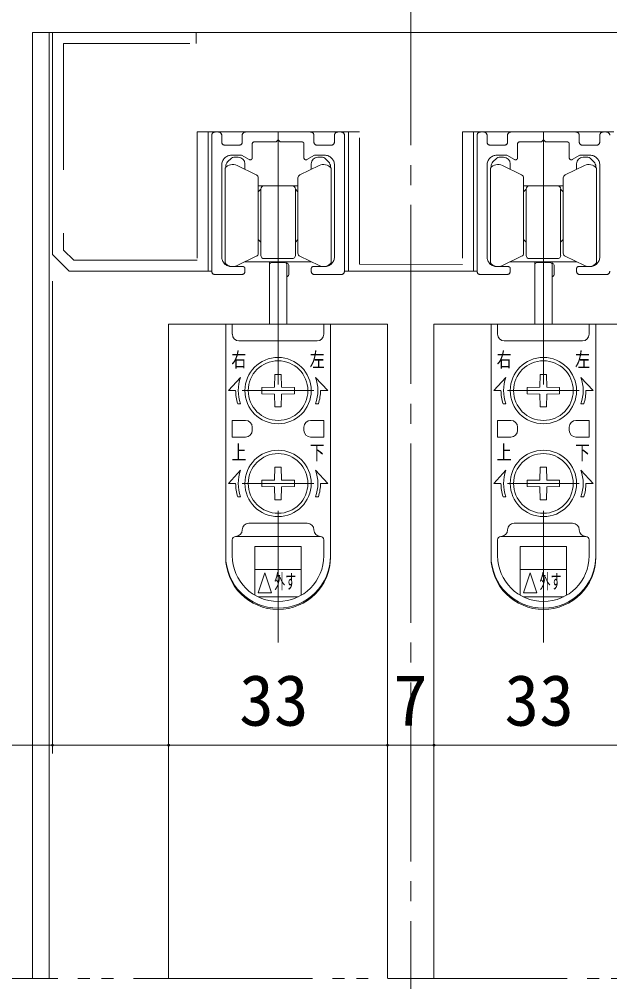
# Model space of a CAD drawing. Units: millimetres on the paper, enlarged 10 times, with parts at other scales. Extents: x -1985 to 2015, y -1370 to 1400.
# Drawn here: x -966.7 to -670, y 590.1 to 1073.9 of the extents above; entities that cross this region are included whole.
import ezdxf
from ezdxf.enums import TextEntityAlignment as Align

# ---------------------------------------------------------------- set-up
doc = ezdxf.new("R2010")
doc.units = ezdxf.units.MM
doc.header["$LTSCALE"] = 10
for name, pattern in [('CHAIN2', [12, 9, -1, 1, -1]), ('DOUBLE_CHAIN2', [12.8, 9, -1, 0.6, -0.6, 0.6, -1]), ('USER1', [19.05, 12.7, -6.35]), ('USER2', [9.525, 6.35, -3.175]), ('USER3', [31.75, 15.875, -3.175, 3.175, -3.175, 3.175, -3.175])]:
    doc.linetypes.add(name, pattern=pattern)
doc.layers.add('2-0_18', color=4, linetype='Continuous', lineweight=9)
doc.layers.add('2-1', color=7, linetype='Continuous', lineweight=20)
doc.styles.add('ＭＳ ゴシック', font='')
doc.styles.get('ＭＳ ゴシック').set_extended_font_data('MS Gothic')

msp = doc.modelspace()

# ---------------------------------------------------------------- linework, layer by layer
at = {"layer": '2-0_18', "linetype": 'CHAIN2'}
msp.add_line((-770, 1100.58), (-770, 50.09), dxfattribs=at)
at = {"layer": '2-0_18', "color": 7, "linetype": 'DOUBLE_CHAIN2', "lineweight": 20}
msp.add_line((-563.33, 591.76), (-976.67, 591.76), dxfattribs=at)
at = {"layer": '2-1'}
for p, q in [((-960, 1067.24), (-960, 591.76)), ((-960, 1067.24), (-580, 1067.24)), ((-951.67, 1067.24), (-951.67, 591.76)), ((-950, 1067.24), (-950, 955.58)), ((-877.78, 1061.69), (-877.78, 1067.24)), ((-871.8, 947.24), (-871.8, 1017.24)), ((-871.8, 1017.24), (-801.31, 1017.24)), ((-801.31, 1017.24), (-801.31, 947.24)), ((-795.76, 1017.24), (-801.31, 1017.24)), ((-738.47, 947.24), (-738.47, 1017.24)), ((-738.47, 1017.24), (-667.98, 1017.24)), ((-941.67, 947.24), (-950, 955.58)), ((-941.67, 947.24), (-869.99, 947.24)), ((-803.32, 947.24), (-736.66, 947.24)), ((-891.67, 920.58), (-891.67, 591.76)), ((-781.67, 920.58), (-891.67, 920.58)), ((-862.99, 920.58), (-862.99, 804.24)), ((-862.99, 920.58), (-810.32, 920.58)), ((-859.66, 920.58), (-859.66, 915.58)), ((-813.66, 920.58), (-813.66, 915.58)), ((-810.32, 920.58), (-810.32, 804.24)), ((-781.67, 920.58), (-781.67, 591.76)), ((-758.33, 920.58), (-758.33, 591.76)), ((-648.33, 920.58), (-758.33, 920.58)), ((-729.66, 920.58), (-729.66, 804.24)), ((-729.66, 920.58), (-676.99, 920.58)), ((-726.32, 920.58), (-726.32, 915.58)), ((-680.32, 920.58), (-680.32, 915.58)), ((-676.99, 920.58), (-676.99, 804.24)), ((-856.32, 912.24), (-816.99, 912.24)), ((-722.99, 912.24), (-683.66, 912.24)), ((-838.39, 888.98), (-838.28, 895.41)), ((-835.04, 895.41), (-838.28, 895.41)), ((-834.92, 888.98), (-835.04, 895.41)), ((-705.05, 888.98), (-704.94, 895.41)), ((-701.7, 895.41), (-704.94, 895.41)), ((-701.59, 888.98), (-701.7, 895.41)), ((-855.51, 893.91), (-861.66, 887.24)), ((-817.8, 893.91), (-811.66, 887.24)), ((-722.18, 893.91), (-728.32, 887.24)), ((-684.47, 893.91), (-678.32, 887.24)), ((-857.99, 887.24), (-861.66, 887.24)), ((-838.39, 888.98), (-844.82, 888.86)), ((-844.82, 888.86), (-844.82, 885.62)), ((-838.39, 885.51), (-844.82, 885.62)), ((-838.39, 885.51), (-838.28, 879.08)), ((-834.92, 885.51), (-835.04, 879.08)), ((-834.92, 888.98), (-828.49, 888.86)), ((-834.92, 885.51), (-828.49, 885.62)), ((-828.49, 885.62), (-828.49, 888.86)), ((-815.32, 887.24), (-811.66, 887.24)), ((-724.66, 887.24), (-728.32, 887.24)), ((-705.05, 888.98), (-711.49, 888.86)), ((-711.49, 888.86), (-711.49, 885.62)), ((-705.05, 885.51), (-711.49, 885.62)), ((-705.05, 885.51), (-704.94, 879.08)), ((-701.59, 885.51), (-701.7, 879.08)), ((-701.59, 888.98), (-695.16, 888.86)), ((-701.59, 885.51), (-695.16, 885.62)), ((-695.16, 885.62), (-695.16, 888.86)), ((-681.99, 887.24), (-678.32, 887.24)), ((-855.51, 880.58), (-856.92, 880.58)), ((-817.8, 880.58), (-816.39, 880.58)), ((-722.18, 880.58), (-723.59, 880.58)), ((-684.47, 880.58), (-683.06, 880.58)), ((-838.28, 879.08), (-835.04, 879.08)), ((-704.94, 879.08), (-701.7, 879.08)), ((-859.66, 872.24), (-859.66, 863.91)), ((-852.99, 872.24), (-859.66, 872.24)), ((-820.32, 872.24), (-813.66, 872.24)), ((-813.66, 872.24), (-813.66, 863.91)), ((-726.32, 872.24), (-726.32, 863.91)), ((-719.66, 872.24), (-726.32, 872.24)), ((-686.99, 872.24), (-680.32, 872.24)), ((-680.32, 872.24), (-680.32, 863.91)), ((-849.66, 868.91), (-849.66, 867.24)), ((-823.66, 868.91), (-823.66, 867.24)), ((-716.32, 868.91), (-716.32, 867.24)), ((-690.32, 868.91), (-690.32, 867.24)), ((-852.99, 863.91), (-859.66, 863.91)), ((-820.32, 863.91), (-813.66, 863.91)), ((-719.66, 863.91), (-726.32, 863.91)), ((-686.99, 863.91), (-680.32, 863.91)), ((-855.51, 847.24), (-861.66, 840.58)), ((-838.39, 842.31), (-838.28, 848.74)), ((-835.04, 848.74), (-838.28, 848.74)), ((-834.92, 842.31), (-835.04, 848.74)), ((-817.8, 847.24), (-811.66, 840.58)), ((-722.18, 847.24), (-728.32, 840.58)), ((-705.05, 842.31), (-704.94, 848.74)), ((-701.7, 848.74), (-704.94, 848.74)), ((-701.59, 842.31), (-701.7, 848.74)), ((-684.47, 847.24), (-678.32, 840.58)), ((-838.39, 842.31), (-844.82, 842.2)), ((-844.82, 842.2), (-844.82, 838.96)), ((-834.92, 842.31), (-828.49, 842.2)), ((-828.49, 838.96), (-828.49, 842.2)), ((-705.05, 842.31), (-711.49, 842.2)), ((-711.49, 842.2), (-711.49, 838.96)), ((-701.59, 842.31), (-695.16, 842.2)), ((-695.16, 838.96), (-695.16, 842.2)), ((-857.99, 840.58), (-861.66, 840.58)), ((-838.39, 838.85), (-844.82, 838.96)), ((-838.39, 838.85), (-838.28, 832.41)), ((-834.92, 838.85), (-835.04, 832.41)), ((-834.92, 838.85), (-828.49, 838.96)), ((-815.32, 840.58), (-811.66, 840.58)), ((-724.66, 840.58), (-728.32, 840.58)), ((-705.05, 838.85), (-711.49, 838.96)), ((-705.05, 838.85), (-704.94, 832.41)), ((-701.59, 838.85), (-701.7, 832.41)), ((-701.59, 838.85), (-695.16, 838.96)), ((-681.99, 840.58), (-678.32, 840.58)), ((-855.51, 833.91), (-856.92, 833.91)), ((-838.28, 832.41), (-835.04, 832.41)), ((-817.8, 833.91), (-816.39, 833.91)), ((-722.18, 833.91), (-723.59, 833.91)), ((-704.94, 832.41), (-701.7, 832.41)), ((-684.47, 833.91), (-683.06, 833.91)), ((-851.32, 820.58), (-821.99, 820.58)), ((-717.99, 820.58), (-688.66, 820.58)), ((-857.99, 813.91), (-815.32, 813.91)), ((-724.66, 813.91), (-681.99, 813.91)), ((-859.66, 804.24), (-859.66, 812.24)), ((-848.32, 808.91), (-824.99, 808.91)), ((-848.32, 784.42), (-848.32, 808.91)), ((-824.99, 784.42), (-824.99, 808.91)), ((-813.66, 804.24), (-813.66, 812.24)), ((-726.32, 804.24), (-726.32, 812.24)), ((-714.99, 808.91), (-691.66, 808.91)), ((-714.99, 784.42), (-714.99, 808.91)), ((-691.66, 784.42), (-691.66, 808.91)), ((-680.32, 804.24), (-680.32, 812.24)), ((-848.32, 797.24), (-824.99, 797.24)), ((-846.66, 785.58), (-843.32, 795.58)), ((-839.99, 785.58), (-843.32, 795.58)), ((-714.99, 797.24), (-691.66, 797.24)), ((-713.32, 785.58), (-709.99, 795.58)), ((-706.66, 785.58), (-709.99, 795.58)), ((-846.66, 785.58), (-839.99, 785.58)), ((-713.32, 785.58), (-706.66, 785.58)), ((-846.75, 783.58), (-826.56, 783.58)), ((-758.33, 780.27), (-758.33, 704.85)), ((-713.42, 783.58), (-693.23, 783.58)), ((-891.67, 770.43), (-891.67, 704.85))]:
    msp.add_line(p, q, dxfattribs=at)
at = {"layer": '2-1', "linetype": 'USER2'}
for p, q in [((-944.44, 1061.69), (-944.44, 957.88)), ((-944.44, 1061.69), (-877.78, 1061.69)), ((-795.76, 950.82), (-795.76, 1017.24)), ((-939.37, 952.8), (-944.44, 957.88)), ((-939.37, 952.8), (-877.36, 952.8)), ((-795.76, 950.86), (-744.02, 950.71))]:
    msp.add_line(p, q, dxfattribs=at)
at = {"layer": '2-1', "color": 6, "linetype": 'USER3', "lineweight": 18}
for p, q in [((-868.32, 1017.24), (-866.66, 1017.24)), ((-806.66, 1017.24), (-804.99, 1017.24)), ((-734.99, 1017.24), (-733.32, 1017.24)), ((-673.32, 1017.24), (-671.66, 1017.24)), ((-869.99, 947.24), (-869.99, 1015.57)), ((-864.99, 1015.57), (-864.99, 1012.24)), ((-854.66, 1012.24), (-854.66, 1015.57)), ((-849.66, 1004.23), (-849.66, 1011.24)), ((-823.66, 1011.24), (-823.66, 1004.23)), ((-818.66, 1015.57), (-818.66, 1012.24)), ((-808.32, 1012.24), (-808.32, 1015.57)), ((-803.32, 1015.57), (-803.32, 947.24)), ((-736.66, 947.24), (-736.66, 1015.57)), ((-731.66, 1015.57), (-731.66, 1012.24)), ((-721.32, 1012.24), (-721.32, 1015.57)), ((-716.32, 1004.23), (-716.32, 1011.24)), ((-690.32, 1011.24), (-690.32, 1004.23)), ((-685.32, 1015.57), (-685.32, 1012.24)), ((-674.99, 1012.24), (-674.99, 1015.57)), ((-863.32, 1010.57), (-856.32, 1010.57)), ((-816.99, 1010.57), (-809.99, 1010.57)), ((-729.99, 1010.57), (-722.99, 1010.57)), ((-683.66, 1010.57), (-676.66, 1010.57)), ((-864.99, 1000.57), (-864.99, 954.57)), ((-808.32, 954.57), (-808.32, 1000.57)), ((-731.66, 1000.57), (-731.66, 954.57)), ((-674.99, 954.57), (-674.99, 1000.57)), ((-859.99, 949.57), (-854.32, 949.57)), ((-853.32, 948.57), (-853.32, 947.24)), ((-819.99, 947.24), (-819.99, 948.57)), ((-818.99, 949.57), (-813.32, 949.57)), ((-726.66, 949.57), (-720.99, 949.57)), ((-719.99, 948.57), (-719.99, 947.24)), ((-686.66, 947.24), (-686.66, 948.57)), ((-685.66, 949.57), (-679.99, 949.57)), ((-854.99, 945.57), (-868.32, 945.57)), ((-804.99, 945.57), (-818.32, 945.57)), ((-721.66, 945.57), (-734.99, 945.57)), ((-671.66, 945.57), (-684.99, 945.57))]:
    msp.add_line(p, q, dxfattribs=at)
at = {"layer": '2-1', "linetype": 'USER1'}
for p, q in [((-836.66, 1017.27), (-836.66, 760.58)), ((-703.32, 1017.27), (-703.32, 760.58)), ((-818.66, 887.24), (-854.66, 887.24)), ((-685.32, 887.24), (-721.32, 887.24)), ((-818.66, 840.58), (-854.66, 840.58)), ((-685.32, 840.58), (-721.32, 840.58))]:
    msp.add_line(p, q, dxfattribs=at)
at = {"layer": '2-1', "lineweight": 18}
for p, q in [((-862.01, 1002.22), (-860.14, 1004.09)), ((-858.97, 1004.57), (-856.66, 1004.57)), ((-816.66, 1004.57), (-814.35, 1004.57)), ((-813.17, 1004.09), (-811.3, 1002.22)), ((-728.68, 1002.22), (-726.81, 1004.09)), ((-725.63, 1004.57), (-723.32, 1004.57)), ((-683.32, 1004.57), (-681.01, 1004.57)), ((-679.83, 1004.09), (-677.97, 1002.22)), ((-862.99, 999.44), (-862.99, 999.86)), ((-853.32, 1001.24), (-853.32, 998.48)), ((-819.99, 998.48), (-819.99, 1001.24)), ((-810.32, 999.86), (-810.32, 999.44)), ((-729.66, 999.44), (-729.66, 999.86)), ((-719.99, 1001.24), (-719.99, 998.48)), ((-686.66, 998.48), (-686.66, 1001.24)), ((-676.99, 999.86), (-676.99, 999.44)), ((-843.66, 990.24), (-846.66, 990.24)), ((-845.32, 988.57), (-846.66, 987.24)), ((-845.32, 955.24), (-845.32, 988.57)), ((-843.66, 990.24), (-829.66, 990.24)), ((-829.66, 990.24), (-826.66, 990.24)), ((-826.66, 987.24), (-827.99, 988.57)), ((-827.99, 988.57), (-827.99, 955.24)), ((-710.32, 990.24), (-713.32, 990.24)), ((-711.99, 988.57), (-713.32, 987.24)), ((-711.99, 955.24), (-711.99, 988.57)), ((-710.32, 990.24), (-696.32, 990.24)), ((-696.32, 990.24), (-693.32, 990.24)), ((-693.32, 987.24), (-694.66, 988.57)), ((-694.66, 988.57), (-694.66, 955.24)), ((-846.66, 963.24), (-845.32, 961.91)), ((-827.99, 961.91), (-826.66, 963.24)), ((-713.32, 963.24), (-711.99, 961.91)), ((-694.66, 961.91), (-693.32, 963.24)), ((-829.66, 953.57), (-843.66, 953.57)), ((-696.32, 953.57), (-710.32, 953.57)), ((-819.81, 951.91), (-853.51, 951.91)), ((-686.47, 951.91), (-720.17, 951.91))]:
    msp.add_line(p, q, dxfattribs=at)
at = {"layer": '2-1', "color": 4, "lineweight": 18}
for p, q in [((-863.32, 951.41), (-863.32, 999.07)), ((-857.27, 1000.4), (-847.59, 995.7)), ((-816.05, 1000.4), (-825.72, 995.7)), ((-809.99, 951.41), (-809.99, 999.07)), ((-729.99, 951.41), (-729.99, 999.07)), ((-723.93, 1000.4), (-714.26, 995.7)), ((-682.71, 1000.4), (-692.38, 995.7)), ((-676.66, 951.41), (-676.66, 999.07)), ((-846.66, 994.2), (-846.66, 956.28)), ((-826.66, 994.2), (-826.66, 956.28)), ((-713.32, 994.2), (-713.32, 956.28)), ((-693.32, 994.2), (-693.32, 956.28)), ((-847.59, 954.78), (-857.27, 950.08)), ((-825.72, 954.78), (-816.05, 950.08)), ((-714.26, 954.78), (-723.93, 950.08)), ((-692.38, 954.78), (-682.71, 950.08))]:
    msp.add_line(p, q, dxfattribs=at)
at = {"layer": '2-1', "color": 3, "lineweight": 18}
for p, q in [((-840.99, 920.58), (-840.99, 951.91)), ((-839.99, 951.57), (-833.32, 951.57)), ((-832.32, 951.91), (-832.32, 920.58)), ((-831.32, 950.24), (-831.32, 945.57)), ((-707.66, 920.58), (-707.66, 951.91)), ((-706.66, 951.57), (-699.99, 951.57)), ((-698.99, 951.91), (-698.99, 920.58)), ((-697.99, 950.24), (-697.99, 945.57))]:
    msp.add_line(p, q, dxfattribs=at)
at = {"layer": '2-1', "color": 4, "lineweight": 9}
for p, q in [((-950, 942.24), (-950, 704.85)), ((-891.67, 760.27), (-891.67, 704.85)), ((-781.67, 760.27), (-781.67, 704.85)), ((-781.67, 760.27), (-781.67, 704.85)), ((-758.33, 760.27), (-758.33, 704.85)), ((-781.67, 709.02), (-891.67, 709.02)), ((-758.33, 709.02), (-781.67, 709.02)), ((-648.33, 709.02), (-758.33, 709.02))]:
    msp.add_line(p, q, dxfattribs=at)
at = {"layer": '2-1', "linetype": 'USER2'}
for points in [[(-871.8, 1017.24), (-877.36, 1017.24), (-877.36, 950.74)], [(-738.47, 1017.24), (-744.02, 1017.24), (-744.02, 950.74)]]:
    msp.add_lwpolyline(points, dxfattribs=at)
at = {"layer": '2-1', "color": 6, "linetype": 'USER3', "lineweight": 18}
for points in [[(-852.99, 1017.24), (-836.66, 1017.24), (-820.32, 1017.24)], [(-719.66, 1017.24), (-703.32, 1017.24), (-686.99, 1017.24)], [(-848.66, 1012.24), (-837.66, 1012.24), (-836.66, 1013.24), (-835.66, 1012.24), (-824.66, 1012.24)], [(-715.32, 1012.24), (-704.32, 1012.24), (-703.32, 1013.24), (-702.32, 1012.24), (-691.32, 1012.24)], [(-851.16, 1003.36), (-854.99, 1005.57), (-859.99, 1005.57)], [(-813.32, 1005.57), (-818.32, 1005.57), (-822.16, 1003.36)], [(-717.82, 1003.36), (-721.66, 1005.57), (-726.66, 1005.57)], [(-679.99, 1005.57), (-684.99, 1005.57), (-688.82, 1003.36)]]:
    msp.add_lwpolyline(points, dxfattribs=at)
at = {"layer": '2-1', "color": 4, "lineweight": 9}
msp.add_lwpolyline([(-891.67, 709.02), (-950, 709.02), (-1046.06, 709.02)], dxfattribs=at)
at = {"layer": '2-1'}
for centre, radius in [((-836.66, 887.24), 16.67), ((-836.66, 887.24), 15), ((-703.32, 887.24), 16.67), ((-703.32, 887.24), 15), ((-836.66, 840.58), 16.67), ((-703.32, 840.58), 16.67), ((-836.66, 840.58), 15), ((-703.32, 840.58), 15)]:
    msp.add_circle(centre, radius, dxfattribs=at)
at = {"layer": '2-1', "color": 6, "linetype": 'USER3', "lineweight": 18}
for centre, radius, start, end in [((-868.32, 1015.57), 1.67, 90, 180), ((-866.66, 1015.57), 1.67, 0, 90), ((-852.99, 1015.57), 1.67, 90, 180), ((-820.32, 1015.57), 1.67, 0, 90), ((-806.66, 1015.57), 1.67, 90, 180), ((-804.99, 1015.57), 1.67, 0, 90), ((-734.99, 1015.57), 1.67, 90, 180), ((-733.32, 1015.57), 1.67, 0, 90), ((-719.66, 1015.57), 1.67, 90, 180), ((-686.99, 1015.57), 1.67, 0, 90), ((-673.32, 1015.57), 1.67, 90, 180), ((-671.66, 1015.57), 1.67, 0, 90), ((-863.32, 1012.24), 1.67, 180, 270), ((-856.32, 1012.24), 1.67, 270, 0), ((-848.66, 1011.24), 1, 90, 180), ((-824.66, 1011.24), 1, 360, 90), ((-816.99, 1012.24), 1.67, 180, 270), ((-809.99, 1012.24), 1.67, 270, 0), ((-729.99, 1012.24), 1.67, 180, 270), ((-722.99, 1012.24), 1.67, 270, 0), ((-715.32, 1011.24), 1, 90, 180), ((-691.32, 1011.24), 1, 360, 90), ((-683.66, 1012.24), 1.67, 180, 270), ((-676.66, 1012.24), 1.67, 270, 0), ((-859.99, 1000.57), 5, 90, 180), ((-850.66, 1004.23), 1, 240, 360), ((-822.66, 1004.23), 1, 180, 300), ((-813.32, 1000.57), 5, 0, 90), ((-726.66, 1000.57), 5, 90, 180), ((-717.32, 1004.23), 1, 240, 360), ((-689.32, 1004.23), 1, 180, 300), ((-679.99, 1000.57), 5, 0, 90), ((-859.99, 954.57), 5, 180, 270), ((-813.32, 954.57), 5, 270, 0), ((-726.66, 954.57), 5, 180, 270), ((-679.99, 954.57), 5, 270, 0), ((-854.32, 948.57), 1, 0, 90), ((-818.99, 948.57), 1, 90, 180), ((-720.99, 948.57), 1, 0, 90), ((-685.66, 948.57), 1, 90, 180), ((-868.32, 947.24), 1.67, 180, 270), ((-854.99, 947.24), 1.67, 270, 0), ((-818.32, 947.24), 1.67, 180, 270), ((-804.99, 947.24), 1.67, 270, 0), ((-734.99, 947.24), 1.67, 180, 270), ((-721.66, 947.24), 1.67, 270, 0), ((-684.99, 947.24), 1.67, 180, 270), ((-671.66, 947.24), 1.67, 270, 0)]:
    msp.add_arc(centre, radius, start, end, dxfattribs=at)
at = {"layer": '2-1', "lineweight": 18}
for centre, radius, start, end in [((-859.66, 999.86), 3.33, 134.9999, 180), ((-858.97, 1002.91), 1.67, 90, 134.9999), ((-856.66, 1001.24), 3.33, 0, 90), ((-816.66, 1001.24), 3.33, 90, 180), ((-814.35, 1002.91), 1.67, 45, 90), ((-813.66, 999.86), 3.33, 360, 45), ((-726.32, 999.86), 3.33, 134.9999, 180), ((-725.63, 1002.91), 1.67, 90, 134.9999), ((-723.32, 1001.24), 3.33, 0, 90), ((-683.32, 1001.24), 3.33, 90, 180), ((-681.01, 1002.91), 1.67, 45, 90), ((-680.32, 999.86), 3.33, 360, 45), ((-843.66, 988.57), 1.67, 90, 180), ((-829.66, 988.57), 1.67, 0, 90), ((-710.32, 988.57), 1.67, 90, 180), ((-696.32, 988.57), 1.67, 0, 90), ((-843.66, 955.24), 1.67, 180, 270), ((-829.66, 955.24), 1.67, 270, 0), ((-710.32, 955.24), 1.67, 180, 270), ((-696.32, 955.24), 1.67, 270, 0)]:
    msp.add_arc(centre, radius, start, end, dxfattribs=at)
at = {"layer": '2-1', "color": 4, "lineweight": 18}
for centre, radius, start, end in [((-859.45, 995.91), 5, 64.0523, 140.7035), ((-813.86, 995.91), 5, 39.2965, 115.9477), ((-726.12, 995.91), 5, 64.0523, 140.7035), ((-680.53, 995.91), 5, 39.2965, 115.9477), ((-848.32, 994.2), 1.67, 0, 64.0523), ((-824.99, 994.2), 1.67, 115.9477, 180), ((-714.99, 994.2), 1.67, 0, 64.0523), ((-691.66, 994.2), 1.67, 115.9477, 180), ((-848.32, 956.28), 1.67, 295.9477, 360), ((-824.99, 956.28), 1.67, 180, 244.0523), ((-714.99, 956.28), 1.67, 295.9477, 360), ((-691.66, 956.28), 1.67, 180, 244.0523), ((-859.45, 954.57), 5, 219.2965, 295.9477), ((-813.86, 954.57), 5, 244.0522, 320.7035), ((-726.12, 954.57), 5, 219.2965, 295.9477), ((-680.53, 954.57), 5, 244.0522, 320.7035)]:
    msp.add_arc(centre, radius, start, end, dxfattribs=at)
at = {"layer": '2-1', "color": 3, "lineweight": 18}
for centre, start, end in [((-839.99, 950.57), 90, 180), ((-833.32, 950.57), 0, 90), ((-832.32, 950.24), 0, 90), ((-706.66, 950.57), 90, 180), ((-699.99, 950.57), 0, 90), ((-698.99, 950.24), 0, 90), ((-832.32, 945.57), 270, 0), ((-698.99, 945.57), 270, 0)]:
    msp.add_arc(centre, 1, start, end, dxfattribs=at)
at = {"layer": '2-1'}
for centre, radius, start, end in [((-856.32, 915.58), 3.33, 180, 270), ((-816.99, 915.58), 3.33, 270, 0), ((-722.99, 915.58), 3.33, 180, 270), ((-683.66, 915.58), 3.33, 270, 0), ((-836.66, 887.24), 20, 160.5288, 199.4712), ((-836.66, 887.24), 20, 340.5288, 19.4712), ((-703.32, 887.24), 20, 160.5288, 199.4712), ((-703.32, 887.24), 20, 340.5288, 19.4712), ((-836.66, 887.24), 21.33, 180, 198.21), ((-836.66, 887.24), 21.33, 341.79, 0), ((-703.32, 887.24), 21.33, 180, 198.21), ((-703.32, 887.24), 21.33, 341.79, 0), ((-852.99, 868.91), 3.33, 0, 90), ((-820.32, 868.91), 3.33, 90, 180), ((-719.66, 868.91), 3.33, 0, 90), ((-686.99, 868.91), 3.33, 90, 180), ((-852.99, 867.24), 3.33, 270, 0), ((-820.32, 867.24), 3.33, 180, 270), ((-719.66, 867.24), 3.33, 270, 0), ((-686.99, 867.24), 3.33, 180, 270), ((-836.66, 840.58), 20, 160.5288, 199.4712), ((-836.66, 840.58), 20, 340.5288, 19.4712), ((-703.32, 840.58), 20, 160.5288, 199.4712), ((-703.32, 840.58), 20, 340.5288, 19.4712), ((-836.66, 840.58), 21.33, 180, 198.21), ((-836.66, 840.58), 21.33, 341.79, 0), ((-703.32, 840.58), 21.33, 180, 198.21), ((-703.32, 840.58), 21.33, 341.79, 0), ((-851.32, 817.24), 3.33, 90, 180), ((-821.99, 817.24), 3.33, 0, 90), ((-717.99, 817.24), 3.33, 90, 180), ((-688.66, 817.24), 3.33, 0, 90), ((-857.99, 812.24), 1.67, 90, 180), ((-857.99, 817.24), 3.33, 270, 0), ((-815.32, 817.24), 3.33, 180, 270), ((-815.32, 812.24), 1.67, 0, 90), ((-724.66, 812.24), 1.67, 90, 180), ((-724.66, 817.24), 3.33, 270, 0), ((-681.99, 817.24), 3.33, 180, 270), ((-681.99, 812.24), 1.67, 0, 90), ((-836.66, 804.24), 26.33, 180, 0), ((-836.66, 803.58), 26.33, 180, 0), ((-836.66, 804.24), 23, 180, 0), ((-703.32, 804.24), 26.33, 180, 0), ((-703.32, 803.58), 26.33, 180, 0), ((-703.32, 804.24), 23, 180, 0)]:
    msp.add_arc(centre, radius, start, end, dxfattribs=at)
at = {"layer": '2-1', "color": 4, "lineweight": 9}
for centre, start, end in [((-950, 709.02), 0, 180), ((-950, 709.02), 180, 0), ((-891.67, 709.02), 0, 180), ((-891.67, 709.02), 0, 180), ((-891.67, 709.02), 180, 0), ((-891.67, 709.02), 180, 0), ((-781.67, 709.02), 0, 180), ((-781.67, 709.02), 0, 180), ((-781.67, 709.02), 180, 0), ((-781.67, 709.02), 180, 0), ((-758.33, 709.02), 0, 180), ((-758.33, 709.02), 0, 180), ((-758.33, 709.02), 180, 0), ((-758.33, 709.02), 180, 0)]:
    msp.add_arc(centre, 0.521, start, end, dxfattribs=at)

# ---------------------------------------------------------------- texts
at = {"layer": '2-1', "style": 'ＭＳ ゴシック'}
for s, height, width, p in [('右', 7.33, 0.75, (-860.11, 896.93)), ('左', 7.33, 0.75, (-820.78, 896.93)), ('右', 7.33, 0.75, (-726.78, 896.93)), ('左', 7.33, 0.75, (-687.44, 896.93)), ('上', 7.33, 0.75, (-860.11, 850.26)), ('下', 7.33, 0.75, (-820.78, 850.26)), ('上', 7.33, 0.75, (-726.78, 850.26)), ('下', 7.33, 0.75, (-687.44, 850.26)), ('外す', 7.331, 0.55, (-838.62, 785.44)), ('外す', 7.331, 0.55, (-705.28, 785.44))]:
    msp.add_text(s, height=height, dxfattribs=dict(at, width=width)).set_placement(p, align=Align.BOTTOM_LEFT)
for s, p in [('33', (-856.22, 711.1)), ('7', (-778.89, 711.1)), ('33', (-722.89, 711.1))]:
    msp.add_text(s, height=25.66, dxfattribs=at).set_placement(p, align=Align.BOTTOM_LEFT)

doc.saveas('drawing.dxf')
